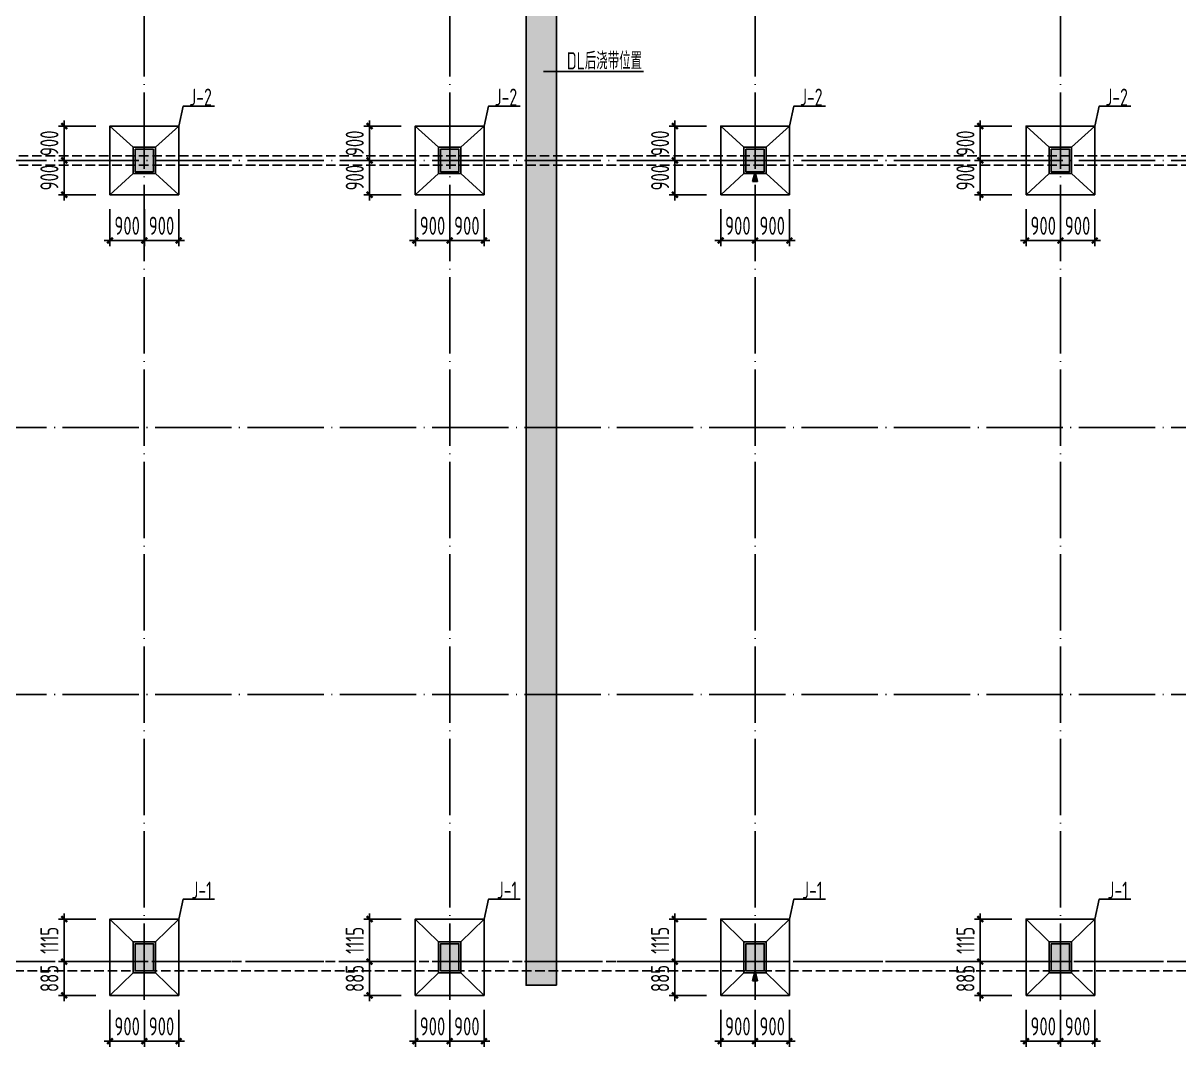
# Model space of a CAD drawing. Extents: x 492302 to 683319, y -252071 to 755100.
# Drawn here: x 545393 to 575673, y 595862 to 622697 of the extents above; entities that cross this region are included whole.
import ezdxf
from ezdxf.enums import TextEntityAlignment as Align

# ---------------------------------------------------------------- set-up
doc = ezdxf.new("R2010")
doc.units = 0
doc.header["$LTSCALE"] = 1000
doc.header["$MEASUREMENT"] = 0
for name, pattern in [('94', [0]), ('DASH', [0.35, 0.25, -0.1]), ('DOTE', [2.42, 2, -0.2, 0.02, -0.2])]:
    doc.linetypes.add(name, pattern=pattern)
doc.layers.get('Defpoints').update_dxf_attribs({"color": 250})
for name, color, linetype in [('1', 7, 'Continuous'), ('3', 3, 'Continuous'), ('3T_WOOD', 21, 'Continuous'), ('COLU', 253, 'Continuous'), ('COLU_DIM', 3, 'Continuous'), ('COLU_HATCH', 251, 'Continuous'), ('dim', 7, 'Continuous'), ('DOTE', 14, 'DOTE'), ('LATRINE', 6, 'Continuous'), ('PUB_TITLE', 171, 'Continuous'), ('S_SURFACE', 6, 'Continuous'), ('搅拌桩', 136, 'Continuous')]:
    doc.layers.add(name, color=color, linetype=linetype)
doc.styles.add('TSSD_Dimension', font='Tssdeng.shx', dxfattribs={"width": 0.7, "bigfont": 'hztxt.shx'})
doc.styles.add('TSSD_REIN', font='tssdeng.shx', dxfattribs={"width": 0.7, "bigfont": 'tssdchn.shx'})
doc.dimstyles.new('TSSD_150_150', dxfattribs={"dimtxt": 475, "dimasz": 150, "dimexe": 150, "dimexo": 375, "dimgap": 150, "dimtad": 1, "dimdec": 0, "dimzin": 0, "dimdsep": 46, "dimtxsty": 'TSSD_Dimension', "dimblk": 'ARCHTICK', "dimcen": 0, "dimdle": 150, "dimclrt": 7, "dimadec": 0, "dimazin": 0, "dimtfac": 1, "dimtdec": 0, "dimtix": 1, "dimtmove": 2, "dimatfit": 3, "dimfxl": 0, "dimtolj": 1, "dimtzin": 0, "dimarcsym": 0})

# ---------------------------------------------------------------- blocks, each defined once
blk = doc.blocks.new('_ArchTick')
at = {"color": 0, "linetype": 'ByBlock', "const_width": 0.4}
blk.add_lwpolyline([(-0.5, -0.5), (0.5, 0.5)], dxfattribs=at)
blk = doc.blocks.new('*D693')
at = {"layer": 'COLU_DIM', "color": 0, "lineweight": -2}
for p, q in [((548569, 596837), (548569, 595862)), ((549469, 596837), (549469, 595862)), ((548569, 596012), (548419, 596012)), ((549469, 596012), (548569, 596012)), ((549469, 596012), (549619, 596012))]:
    blk.add_line(p, q, dxfattribs=at)
at = {"layer": 'Defpoints', "color": 0}
for p in [(548569, 597212), (549469, 597212), (548569, 596012)]:
    blk.add_point(p, dxfattribs=at)
at = {"layer": 'COLU_DIM', "color": 0, "lineweight": -2, "xscale": 150, "yscale": 150, "zscale": 150}
blk.add_blockref('_ArchTick', (548569, 596012), dxfattribs=at)
at = {"layer": 'COLU_DIM', "color": 0, "lineweight": -2, "xscale": 150, "yscale": 150, "zscale": 150, "rotation": 180}
blk.add_blockref('_ArchTick', (549469, 596012), dxfattribs=at)
at = {"layer": 'COLU_DIM', "color": 7, "insert": (549019, 596400), "char_height": 475, "attachment_point": 5, "style": 'TSSD_Dimension'}
blk.add_mtext('\\A1;900', dxfattribs=at)
blk = doc.blocks.new('*D694')
at = {"layer": 'COLU_DIM', "color": 0, "lineweight": -2}
for p, q in [((547669, 596837), (547669, 595862)), ((548569, 596837), (548569, 595862)), ((547669, 596012), (547519, 596012)), ((548569, 596012), (547669, 596012)), ((548569, 596012), (548719, 596012))]:
    blk.add_line(p, q, dxfattribs=at)
at = {"layer": 'Defpoints', "color": 0}
for p in [(547669, 597212), (548569, 597212), (547669, 596012)]:
    blk.add_point(p, dxfattribs=at)
at = {"layer": 'COLU_DIM', "color": 0, "lineweight": -2, "xscale": 150, "yscale": 150, "zscale": 150}
blk.add_blockref('_ArchTick', (547669, 596012), dxfattribs=at)
at = {"layer": 'COLU_DIM', "color": 0, "lineweight": -2, "xscale": 150, "yscale": 150, "zscale": 150, "rotation": 180}
blk.add_blockref('_ArchTick', (548569, 596012), dxfattribs=at)
at = {"layer": 'COLU_DIM', "color": 7, "insert": (548119, 596400), "char_height": 475, "attachment_point": 5, "style": 'TSSD_Dimension'}
blk.add_mtext('\\A1;900', dxfattribs=at)
blk = doc.blocks.new('*D695')
at = {"layer": 'COLU_DIM', "color": 0, "lineweight": -2}
for p, q in [((547294, 598097), (546319, 598097)), ((546469, 598097), (546469, 598247)), ((546469, 597212), (546469, 598097)), ((547294, 597212), (546319, 597212)), ((546469, 597212), (546469, 597062))]:
    blk.add_line(p, q, dxfattribs=at)
at = {"layer": 'Defpoints', "color": 0}
for p in [(546469, 598097), (547669, 598097), (547669, 597212)]:
    blk.add_point(p, dxfattribs=at)
at = {"layer": 'COLU_DIM', "color": 0, "lineweight": -2, "xscale": 150, "yscale": 150, "zscale": 150}
for p, rotation in [((546469, 598097), 270), ((546469, 597212), 90)]:
    blk.add_blockref('_ArchTick', p, dxfattribs=dict(at, rotation=rotation))
at = {"layer": 'COLU_DIM', "color": 7, "insert": (546081, 597655), "char_height": 475, "attachment_point": 5, "rotation": 90, "style": 'TSSD_Dimension'}
blk.add_mtext('\\A1;885', dxfattribs=at)
blk = doc.blocks.new('*D696')
at = {"layer": 'COLU_DIM', "color": 0, "lineweight": -2}
for p, q in [((546469, 599212), (546469, 599362)), ((547294, 599212), (546319, 599212)), ((546469, 598097), (546469, 599212)), ((547294, 598097), (546319, 598097)), ((546469, 598097), (546469, 597947))]:
    blk.add_line(p, q, dxfattribs=at)
at = {"layer": 'Defpoints', "color": 0}
for p in [(546469, 599212), (547669, 599212), (547669, 598097)]:
    blk.add_point(p, dxfattribs=at)
at = {"layer": 'COLU_DIM', "color": 0, "lineweight": -2, "xscale": 150, "yscale": 150, "zscale": 150}
for p, rotation in [((546469, 599212), 270), ((546469, 598097), 90)]:
    blk.add_blockref('_ArchTick', p, dxfattribs=dict(at, rotation=rotation))
at = {"layer": 'COLU_DIM', "color": 7, "insert": (546081, 598655), "char_height": 475, "attachment_point": 5, "rotation": 90, "style": 'TSSD_Dimension'}
blk.add_mtext('\\A1;1115', dxfattribs=at)
blk = doc.blocks.new('*D701')
at = {"layer": 'COLU_DIM', "color": 0, "lineweight": -2}
for p, q in [((556569, 596837), (556569, 595862)), ((557469, 596837), (557469, 595862)), ((556569, 596012), (556419, 596012)), ((557469, 596012), (556569, 596012)), ((557469, 596012), (557619, 596012))]:
    blk.add_line(p, q, dxfattribs=at)
at = {"layer": 'Defpoints', "color": 0}
for p in [(556569, 597212), (557469, 597212), (556569, 596012)]:
    blk.add_point(p, dxfattribs=at)
at = {"layer": 'COLU_DIM', "color": 0, "lineweight": -2, "xscale": 150, "yscale": 150, "zscale": 150}
blk.add_blockref('_ArchTick', (556569, 596012), dxfattribs=at)
at = {"layer": 'COLU_DIM', "color": 0, "lineweight": -2, "xscale": 150, "yscale": 150, "zscale": 150, "rotation": 180}
blk.add_blockref('_ArchTick', (557469, 596012), dxfattribs=at)
at = {"layer": 'COLU_DIM', "color": 7, "insert": (557019, 596400), "char_height": 475, "attachment_point": 5, "style": 'TSSD_Dimension'}
blk.add_mtext('\\A1;900', dxfattribs=at)
blk = doc.blocks.new('*D702')
at = {"layer": 'COLU_DIM', "color": 0, "lineweight": -2}
for p, q in [((555669, 596837), (555669, 595862)), ((556569, 596837), (556569, 595862)), ((555669, 596012), (555519, 596012)), ((556569, 596012), (555669, 596012)), ((556569, 596012), (556719, 596012))]:
    blk.add_line(p, q, dxfattribs=at)
at = {"layer": 'Defpoints', "color": 0}
for p in [(555669, 597212), (556569, 597212), (555669, 596012)]:
    blk.add_point(p, dxfattribs=at)
at = {"layer": 'COLU_DIM', "color": 0, "lineweight": -2, "xscale": 150, "yscale": 150, "zscale": 150}
blk.add_blockref('_ArchTick', (555669, 596012), dxfattribs=at)
at = {"layer": 'COLU_DIM', "color": 0, "lineweight": -2, "xscale": 150, "yscale": 150, "zscale": 150, "rotation": 180}
blk.add_blockref('_ArchTick', (556569, 596012), dxfattribs=at)
at = {"layer": 'COLU_DIM', "color": 7, "insert": (556119, 596400), "char_height": 475, "attachment_point": 5, "style": 'TSSD_Dimension'}
blk.add_mtext('\\A1;900', dxfattribs=at)
blk = doc.blocks.new('*D703')
at = {"layer": 'COLU_DIM', "color": 0, "lineweight": -2}
for p, q in [((555294, 598097), (554319, 598097)), ((554469, 598097), (554469, 598247)), ((554469, 597212), (554469, 598097)), ((555294, 597212), (554319, 597212)), ((554469, 597212), (554469, 597062))]:
    blk.add_line(p, q, dxfattribs=at)
at = {"layer": 'Defpoints', "color": 0}
for p in [(554469, 598097), (555669, 598097), (555669, 597212)]:
    blk.add_point(p, dxfattribs=at)
at = {"layer": 'COLU_DIM', "color": 0, "lineweight": -2, "xscale": 150, "yscale": 150, "zscale": 150}
for p, rotation in [((554469, 598097), 270), ((554469, 597212), 90)]:
    blk.add_blockref('_ArchTick', p, dxfattribs=dict(at, rotation=rotation))
at = {"layer": 'COLU_DIM', "color": 7, "insert": (554081, 597655), "char_height": 475, "attachment_point": 5, "rotation": 90, "style": 'TSSD_Dimension'}
blk.add_mtext('\\A1;885', dxfattribs=at)
blk = doc.blocks.new('*D704')
at = {"layer": 'COLU_DIM', "color": 0, "lineweight": -2}
for p, q in [((554469, 599212), (554469, 599362)), ((555294, 599212), (554319, 599212)), ((554469, 598097), (554469, 599212)), ((555294, 598097), (554319, 598097)), ((554469, 598097), (554469, 597947))]:
    blk.add_line(p, q, dxfattribs=at)
at = {"layer": 'Defpoints', "color": 0}
for p in [(554469, 599212), (555669, 599212), (555669, 598097)]:
    blk.add_point(p, dxfattribs=at)
at = {"layer": 'COLU_DIM', "color": 0, "lineweight": -2, "xscale": 150, "yscale": 150, "zscale": 150}
for p, rotation in [((554469, 599212), 270), ((554469, 598097), 90)]:
    blk.add_blockref('_ArchTick', p, dxfattribs=dict(at, rotation=rotation))
at = {"layer": 'COLU_DIM', "color": 7, "insert": (554081, 598655), "char_height": 475, "attachment_point": 5, "rotation": 90, "style": 'TSSD_Dimension'}
blk.add_mtext('\\A1;1115', dxfattribs=at)
blk = doc.blocks.new('*D671')
at = {"layer": 'COLU_DIM', "color": 0, "lineweight": -2}
for p, q in [((564569, 596837), (564569, 595862)), ((565469, 596837), (565469, 595862)), ((564569, 596012), (564419, 596012)), ((565469, 596012), (564569, 596012)), ((565469, 596012), (565619, 596012))]:
    blk.add_line(p, q, dxfattribs=at)
at = {"layer": 'Defpoints', "color": 0}
for p in [(564569, 597212), (565469, 597212), (564569, 596012)]:
    blk.add_point(p, dxfattribs=at)
at = {"layer": 'COLU_DIM', "color": 0, "lineweight": -2, "xscale": 150, "yscale": 150, "zscale": 150}
blk.add_blockref('_ArchTick', (564569, 596012), dxfattribs=at)
at = {"layer": 'COLU_DIM', "color": 0, "lineweight": -2, "xscale": 150, "yscale": 150, "zscale": 150, "rotation": 180}
blk.add_blockref('_ArchTick', (565469, 596012), dxfattribs=at)
at = {"layer": 'COLU_DIM', "color": 7, "insert": (565019, 596400), "char_height": 475, "attachment_point": 5, "style": 'TSSD_Dimension'}
blk.add_mtext('\\A1;900', dxfattribs=at)
blk = doc.blocks.new('*D672')
at = {"layer": 'COLU_DIM', "color": 0, "lineweight": -2}
for p, q in [((563669, 596837), (563669, 595862)), ((564569, 596837), (564569, 595862)), ((563669, 596012), (563519, 596012)), ((564569, 596012), (563669, 596012)), ((564569, 596012), (564719, 596012))]:
    blk.add_line(p, q, dxfattribs=at)
at = {"layer": 'Defpoints', "color": 0}
for p in [(563669, 597212), (564569, 597212), (563669, 596012)]:
    blk.add_point(p, dxfattribs=at)
at = {"layer": 'COLU_DIM', "color": 0, "lineweight": -2, "xscale": 150, "yscale": 150, "zscale": 150}
blk.add_blockref('_ArchTick', (563669, 596012), dxfattribs=at)
at = {"layer": 'COLU_DIM', "color": 0, "lineweight": -2, "xscale": 150, "yscale": 150, "zscale": 150, "rotation": 180}
blk.add_blockref('_ArchTick', (564569, 596012), dxfattribs=at)
at = {"layer": 'COLU_DIM', "color": 7, "insert": (564119, 596400), "char_height": 475, "attachment_point": 5, "style": 'TSSD_Dimension'}
blk.add_mtext('\\A1;900', dxfattribs=at)
blk = doc.blocks.new('*D673')
at = {"layer": 'COLU_DIM', "color": 0, "lineweight": -2}
for p, q in [((563294, 598097), (562319, 598097)), ((562469, 598097), (562469, 598247)), ((562469, 597212), (562469, 598097)), ((563294, 597212), (562319, 597212)), ((562469, 597212), (562469, 597062))]:
    blk.add_line(p, q, dxfattribs=at)
at = {"layer": 'Defpoints', "color": 0}
for p in [(562469, 598097), (563669, 598097), (563669, 597212)]:
    blk.add_point(p, dxfattribs=at)
at = {"layer": 'COLU_DIM', "color": 0, "lineweight": -2, "xscale": 150, "yscale": 150, "zscale": 150}
for p, rotation in [((562469, 598097), 270), ((562469, 597212), 90)]:
    blk.add_blockref('_ArchTick', p, dxfattribs=dict(at, rotation=rotation))
at = {"layer": 'COLU_DIM', "color": 7, "insert": (562081, 597655), "char_height": 475, "attachment_point": 5, "rotation": 90, "style": 'TSSD_Dimension'}
blk.add_mtext('\\A1;885', dxfattribs=at)
blk = doc.blocks.new('*D674')
at = {"layer": 'COLU_DIM', "color": 0, "lineweight": -2}
for p, q in [((562469, 599212), (562469, 599362)), ((563294, 599212), (562319, 599212)), ((562469, 598097), (562469, 599212)), ((563294, 598097), (562319, 598097)), ((562469, 598097), (562469, 597947))]:
    blk.add_line(p, q, dxfattribs=at)
at = {"layer": 'Defpoints', "color": 0}
for p in [(562469, 599212), (563669, 599212), (563669, 598097)]:
    blk.add_point(p, dxfattribs=at)
at = {"layer": 'COLU_DIM', "color": 0, "lineweight": -2, "xscale": 150, "yscale": 150, "zscale": 150}
for p, rotation in [((562469, 599212), 270), ((562469, 598097), 90)]:
    blk.add_blockref('_ArchTick', p, dxfattribs=dict(at, rotation=rotation))
at = {"layer": 'COLU_DIM', "color": 7, "insert": (562081, 598655), "char_height": 475, "attachment_point": 5, "rotation": 90, "style": 'TSSD_Dimension'}
blk.add_mtext('\\A1;1115', dxfattribs=at)
blk = doc.blocks.new('*D679')
at = {"layer": 'COLU_DIM', "color": 0, "lineweight": -2}
for p, q in [((572569, 596837), (572569, 595862)), ((573469, 596837), (573469, 595862)), ((572569, 596012), (572419, 596012)), ((573469, 596012), (572569, 596012)), ((573469, 596012), (573619, 596012))]:
    blk.add_line(p, q, dxfattribs=at)
at = {"layer": 'Defpoints', "color": 0}
for p in [(572569, 597212), (573469, 597212), (572569, 596012)]:
    blk.add_point(p, dxfattribs=at)
at = {"layer": 'COLU_DIM', "color": 0, "lineweight": -2, "xscale": 150, "yscale": 150, "zscale": 150}
blk.add_blockref('_ArchTick', (572569, 596012), dxfattribs=at)
at = {"layer": 'COLU_DIM', "color": 0, "lineweight": -2, "xscale": 150, "yscale": 150, "zscale": 150, "rotation": 180}
blk.add_blockref('_ArchTick', (573469, 596012), dxfattribs=at)
at = {"layer": 'COLU_DIM', "color": 7, "insert": (573019, 596400), "char_height": 475, "attachment_point": 5, "style": 'TSSD_Dimension'}
blk.add_mtext('\\A1;900', dxfattribs=at)
blk = doc.blocks.new('*D680')
at = {"layer": 'COLU_DIM', "color": 0, "lineweight": -2}
for p, q in [((571669, 596837), (571669, 595862)), ((572569, 596837), (572569, 595862)), ((571669, 596012), (571519, 596012)), ((572569, 596012), (571669, 596012)), ((572569, 596012), (572719, 596012))]:
    blk.add_line(p, q, dxfattribs=at)
at = {"layer": 'Defpoints', "color": 0}
for p in [(571669, 597212), (572569, 597212), (571669, 596012)]:
    blk.add_point(p, dxfattribs=at)
at = {"layer": 'COLU_DIM', "color": 0, "lineweight": -2, "xscale": 150, "yscale": 150, "zscale": 150}
blk.add_blockref('_ArchTick', (571669, 596012), dxfattribs=at)
at = {"layer": 'COLU_DIM', "color": 0, "lineweight": -2, "xscale": 150, "yscale": 150, "zscale": 150, "rotation": 180}
blk.add_blockref('_ArchTick', (572569, 596012), dxfattribs=at)
at = {"layer": 'COLU_DIM', "color": 7, "insert": (572119, 596400), "char_height": 475, "attachment_point": 5, "style": 'TSSD_Dimension'}
blk.add_mtext('\\A1;900', dxfattribs=at)
blk = doc.blocks.new('*D681')
at = {"layer": 'COLU_DIM', "color": 0, "lineweight": -2}
for p, q in [((571294, 598097), (570319, 598097)), ((570469, 598097), (570469, 598247)), ((570469, 597212), (570469, 598097)), ((571294, 597212), (570319, 597212)), ((570469, 597212), (570469, 597062))]:
    blk.add_line(p, q, dxfattribs=at)
at = {"layer": 'Defpoints', "color": 0}
for p in [(570469, 598097), (571669, 598097), (571669, 597212)]:
    blk.add_point(p, dxfattribs=at)
at = {"layer": 'COLU_DIM', "color": 0, "lineweight": -2, "xscale": 150, "yscale": 150, "zscale": 150}
for p, rotation in [((570469, 598097), 270), ((570469, 597212), 90)]:
    blk.add_blockref('_ArchTick', p, dxfattribs=dict(at, rotation=rotation))
at = {"layer": 'COLU_DIM', "color": 7, "insert": (570081, 597655), "char_height": 475, "attachment_point": 5, "rotation": 90, "style": 'TSSD_Dimension'}
blk.add_mtext('\\A1;885', dxfattribs=at)
blk = doc.blocks.new('*D682')
at = {"layer": 'COLU_DIM', "color": 0, "lineweight": -2}
for p, q in [((570469, 599212), (570469, 599362)), ((571294, 599212), (570319, 599212)), ((570469, 598097), (570469, 599212)), ((571294, 598097), (570319, 598097)), ((570469, 598097), (570469, 597947))]:
    blk.add_line(p, q, dxfattribs=at)
at = {"layer": 'Defpoints', "color": 0}
for p in [(570469, 599212), (571669, 599212), (571669, 598097)]:
    blk.add_point(p, dxfattribs=at)
at = {"layer": 'COLU_DIM', "color": 0, "lineweight": -2, "xscale": 150, "yscale": 150, "zscale": 150}
for p, rotation in [((570469, 599212), 270), ((570469, 598097), 90)]:
    blk.add_blockref('_ArchTick', p, dxfattribs=dict(at, rotation=rotation))
at = {"layer": 'COLU_DIM', "color": 7, "insert": (570081, 598655), "char_height": 475, "attachment_point": 5, "rotation": 90, "style": 'TSSD_Dimension'}
blk.add_mtext('\\A1;1115', dxfattribs=at)
blk = doc.blocks.new('*D733')
at = {"layer": 'COLU_DIM', "color": 0, "lineweight": -2}
for p, q in [((548569, 617822), (548569, 616847)), ((549469, 617822), (549469, 616847)), ((548569, 616997), (548419, 616997)), ((549469, 616997), (548569, 616997)), ((549469, 616997), (549619, 616997))]:
    blk.add_line(p, q, dxfattribs=at)
at = {"layer": 'Defpoints', "color": 0}
for p in [(548569, 618197), (549469, 618197), (548569, 616997)]:
    blk.add_point(p, dxfattribs=at)
at = {"layer": 'COLU_DIM', "color": 0, "lineweight": -2, "xscale": 150, "yscale": 150, "zscale": 150}
blk.add_blockref('_ArchTick', (548569, 616997), dxfattribs=at)
at = {"layer": 'COLU_DIM', "color": 0, "lineweight": -2, "xscale": 150, "yscale": 150, "zscale": 150, "rotation": 180}
blk.add_blockref('_ArchTick', (549469, 616997), dxfattribs=at)
at = {"layer": 'COLU_DIM', "color": 7, "insert": (549019, 617385), "char_height": 475, "attachment_point": 5, "style": 'TSSD_Dimension'}
blk.add_mtext('\\A1;900', dxfattribs=at)
blk = doc.blocks.new('*D734')
at = {"layer": 'COLU_DIM', "color": 0, "lineweight": -2}
for p, q in [((547669, 617822), (547669, 616847)), ((548569, 617822), (548569, 616847)), ((547669, 616997), (547519, 616997)), ((548569, 616997), (547669, 616997)), ((548569, 616997), (548719, 616997))]:
    blk.add_line(p, q, dxfattribs=at)
at = {"layer": 'Defpoints', "color": 0}
for p in [(547669, 618197), (548569, 618197), (547669, 616997)]:
    blk.add_point(p, dxfattribs=at)
at = {"layer": 'COLU_DIM', "color": 0, "lineweight": -2, "xscale": 150, "yscale": 150, "zscale": 150}
blk.add_blockref('_ArchTick', (547669, 616997), dxfattribs=at)
at = {"layer": 'COLU_DIM', "color": 0, "lineweight": -2, "xscale": 150, "yscale": 150, "zscale": 150, "rotation": 180}
blk.add_blockref('_ArchTick', (548569, 616997), dxfattribs=at)
at = {"layer": 'COLU_DIM', "color": 7, "insert": (548119, 617385), "char_height": 475, "attachment_point": 5, "style": 'TSSD_Dimension'}
blk.add_mtext('\\A1;900', dxfattribs=at)
blk = doc.blocks.new('*D735')
at = {"layer": 'COLU_DIM', "color": 0, "lineweight": -2}
for p, q in [((546469, 619097), (546469, 619247)), ((547294, 619097), (546319, 619097)), ((546469, 618197), (546469, 619097)), ((547294, 618197), (546319, 618197)), ((546469, 618197), (546469, 618047))]:
    blk.add_line(p, q, dxfattribs=at)
at = {"layer": 'Defpoints', "color": 0}
for p in [(546469, 619097), (547669, 619097), (547669, 618197)]:
    blk.add_point(p, dxfattribs=at)
at = {"layer": 'COLU_DIM', "color": 0, "lineweight": -2, "xscale": 150, "yscale": 150, "zscale": 150}
for p, rotation in [((546469, 619097), 270), ((546469, 618197), 90)]:
    blk.add_blockref('_ArchTick', p, dxfattribs=dict(at, rotation=rotation))
at = {"layer": 'COLU_DIM', "color": 7, "insert": (546081, 618647), "char_height": 475, "attachment_point": 5, "rotation": 90, "style": 'TSSD_Dimension'}
blk.add_mtext('\\A1;900', dxfattribs=at)
blk = doc.blocks.new('*D736')
at = {"layer": 'COLU_DIM', "color": 0, "lineweight": -2}
for p, q in [((546469, 619997), (546469, 620147)), ((547294, 619997), (546319, 619997)), ((546469, 619097), (546469, 619997)), ((547294, 619097), (546319, 619097)), ((546469, 619097), (546469, 618947))]:
    blk.add_line(p, q, dxfattribs=at)
at = {"layer": 'Defpoints', "color": 0}
for p in [(546469, 619997), (547669, 619997), (547669, 619097)]:
    blk.add_point(p, dxfattribs=at)
at = {"layer": 'COLU_DIM', "color": 0, "lineweight": -2, "xscale": 150, "yscale": 150, "zscale": 150}
for p, rotation in [((546469, 619997), 270), ((546469, 619097), 90)]:
    blk.add_blockref('_ArchTick', p, dxfattribs=dict(at, rotation=rotation))
at = {"layer": 'COLU_DIM', "color": 7, "insert": (546081, 619547), "char_height": 475, "attachment_point": 5, "rotation": 90, "style": 'TSSD_Dimension'}
blk.add_mtext('\\A1;900', dxfattribs=at)
blk = doc.blocks.new('*D737')
at = {"layer": 'COLU_DIM', "color": 0, "lineweight": -2}
for p, q in [((556569, 617822), (556569, 616847)), ((557469, 617822), (557469, 616847)), ((556569, 616997), (556419, 616997)), ((557469, 616997), (556569, 616997)), ((557469, 616997), (557619, 616997))]:
    blk.add_line(p, q, dxfattribs=at)
at = {"layer": 'Defpoints', "color": 0}
for p in [(556569, 618197), (557469, 618197), (556569, 616997)]:
    blk.add_point(p, dxfattribs=at)
at = {"layer": 'COLU_DIM', "color": 0, "lineweight": -2, "xscale": 150, "yscale": 150, "zscale": 150}
blk.add_blockref('_ArchTick', (556569, 616997), dxfattribs=at)
at = {"layer": 'COLU_DIM', "color": 0, "lineweight": -2, "xscale": 150, "yscale": 150, "zscale": 150, "rotation": 180}
blk.add_blockref('_ArchTick', (557469, 616997), dxfattribs=at)
at = {"layer": 'COLU_DIM', "color": 7, "insert": (557019, 617385), "char_height": 475, "attachment_point": 5, "style": 'TSSD_Dimension'}
blk.add_mtext('\\A1;900', dxfattribs=at)
blk = doc.blocks.new('*D738')
at = {"layer": 'COLU_DIM', "color": 0, "lineweight": -2}
for p, q in [((555669, 617822), (555669, 616847)), ((556569, 617822), (556569, 616847)), ((555669, 616997), (555519, 616997)), ((556569, 616997), (555669, 616997)), ((556569, 616997), (556719, 616997))]:
    blk.add_line(p, q, dxfattribs=at)
at = {"layer": 'Defpoints', "color": 0}
for p in [(555669, 618197), (556569, 618197), (555669, 616997)]:
    blk.add_point(p, dxfattribs=at)
at = {"layer": 'COLU_DIM', "color": 0, "lineweight": -2, "xscale": 150, "yscale": 150, "zscale": 150}
blk.add_blockref('_ArchTick', (555669, 616997), dxfattribs=at)
at = {"layer": 'COLU_DIM', "color": 0, "lineweight": -2, "xscale": 150, "yscale": 150, "zscale": 150, "rotation": 180}
blk.add_blockref('_ArchTick', (556569, 616997), dxfattribs=at)
at = {"layer": 'COLU_DIM', "color": 7, "insert": (556119, 617385), "char_height": 475, "attachment_point": 5, "style": 'TSSD_Dimension'}
blk.add_mtext('\\A1;900', dxfattribs=at)
blk = doc.blocks.new('*D739')
at = {"layer": 'COLU_DIM', "color": 0, "lineweight": -2}
for p, q in [((554469, 619097), (554469, 619247)), ((555294, 619097), (554319, 619097)), ((554469, 618197), (554469, 619097)), ((555294, 618197), (554319, 618197)), ((554469, 618197), (554469, 618047))]:
    blk.add_line(p, q, dxfattribs=at)
at = {"layer": 'Defpoints', "color": 0}
for p in [(554469, 619097), (555669, 619097), (555669, 618197)]:
    blk.add_point(p, dxfattribs=at)
at = {"layer": 'COLU_DIM', "color": 0, "lineweight": -2, "xscale": 150, "yscale": 150, "zscale": 150}
for p, rotation in [((554469, 619097), 270), ((554469, 618197), 90)]:
    blk.add_blockref('_ArchTick', p, dxfattribs=dict(at, rotation=rotation))
at = {"layer": 'COLU_DIM', "color": 7, "insert": (554081, 618647), "char_height": 475, "attachment_point": 5, "rotation": 90, "style": 'TSSD_Dimension'}
blk.add_mtext('\\A1;900', dxfattribs=at)
blk = doc.blocks.new('*D740')
at = {"layer": 'COLU_DIM', "color": 0, "lineweight": -2}
for p, q in [((554469, 619997), (554469, 620147)), ((555294, 619997), (554319, 619997)), ((554469, 619097), (554469, 619997)), ((555294, 619097), (554319, 619097)), ((554469, 619097), (554469, 618947))]:
    blk.add_line(p, q, dxfattribs=at)
at = {"layer": 'Defpoints', "color": 0}
for p in [(554469, 619997), (555669, 619997), (555669, 619097)]:
    blk.add_point(p, dxfattribs=at)
at = {"layer": 'COLU_DIM', "color": 0, "lineweight": -2, "xscale": 150, "yscale": 150, "zscale": 150}
for p, rotation in [((554469, 619997), 270), ((554469, 619097), 90)]:
    blk.add_blockref('_ArchTick', p, dxfattribs=dict(at, rotation=rotation))
at = {"layer": 'COLU_DIM', "color": 7, "insert": (554081, 619547), "char_height": 475, "attachment_point": 5, "rotation": 90, "style": 'TSSD_Dimension'}
blk.add_mtext('\\A1;900', dxfattribs=at)
blk = doc.blocks.new('*D741')
at = {"layer": 'COLU_DIM', "color": 0, "lineweight": -2}
for p, q in [((564569, 617822), (564569, 616847)), ((565469, 617822), (565469, 616847)), ((564569, 616997), (564419, 616997)), ((565469, 616997), (564569, 616997)), ((565469, 616997), (565619, 616997))]:
    blk.add_line(p, q, dxfattribs=at)
at = {"layer": 'Defpoints', "color": 0}
for p in [(564569, 618197), (565469, 618197), (564569, 616997)]:
    blk.add_point(p, dxfattribs=at)
at = {"layer": 'COLU_DIM', "color": 0, "lineweight": -2, "xscale": 150, "yscale": 150, "zscale": 150}
blk.add_blockref('_ArchTick', (564569, 616997), dxfattribs=at)
at = {"layer": 'COLU_DIM', "color": 0, "lineweight": -2, "xscale": 150, "yscale": 150, "zscale": 150, "rotation": 180}
blk.add_blockref('_ArchTick', (565469, 616997), dxfattribs=at)
at = {"layer": 'COLU_DIM', "color": 7, "insert": (565019, 617385), "char_height": 475, "attachment_point": 5, "style": 'TSSD_Dimension'}
blk.add_mtext('\\A1;900', dxfattribs=at)
blk = doc.blocks.new('*D742')
at = {"layer": 'COLU_DIM', "color": 0, "lineweight": -2}
for p, q in [((563669, 617822), (563669, 616847)), ((564569, 617822), (564569, 616847)), ((563669, 616997), (563519, 616997)), ((564569, 616997), (563669, 616997)), ((564569, 616997), (564719, 616997))]:
    blk.add_line(p, q, dxfattribs=at)
at = {"layer": 'Defpoints', "color": 0}
for p in [(563669, 618197), (564569, 618197), (563669, 616997)]:
    blk.add_point(p, dxfattribs=at)
at = {"layer": 'COLU_DIM', "color": 0, "lineweight": -2, "xscale": 150, "yscale": 150, "zscale": 150}
blk.add_blockref('_ArchTick', (563669, 616997), dxfattribs=at)
at = {"layer": 'COLU_DIM', "color": 0, "lineweight": -2, "xscale": 150, "yscale": 150, "zscale": 150, "rotation": 180}
blk.add_blockref('_ArchTick', (564569, 616997), dxfattribs=at)
at = {"layer": 'COLU_DIM', "color": 7, "insert": (564119, 617385), "char_height": 475, "attachment_point": 5, "style": 'TSSD_Dimension'}
blk.add_mtext('\\A1;900', dxfattribs=at)
blk = doc.blocks.new('*D743')
at = {"layer": 'COLU_DIM', "color": 0, "lineweight": -2}
for p, q in [((562469, 619097), (562469, 619247)), ((563294, 619097), (562319, 619097)), ((562469, 618197), (562469, 619097)), ((563294, 618197), (562319, 618197)), ((562469, 618197), (562469, 618047))]:
    blk.add_line(p, q, dxfattribs=at)
at = {"layer": 'Defpoints', "color": 0}
for p in [(562469, 619097), (563669, 619097), (563669, 618197)]:
    blk.add_point(p, dxfattribs=at)
at = {"layer": 'COLU_DIM', "color": 0, "lineweight": -2, "xscale": 150, "yscale": 150, "zscale": 150}
for p, rotation in [((562469, 619097), 270), ((562469, 618197), 90)]:
    blk.add_blockref('_ArchTick', p, dxfattribs=dict(at, rotation=rotation))
at = {"layer": 'COLU_DIM', "color": 7, "insert": (562081, 618647), "char_height": 475, "attachment_point": 5, "rotation": 90, "style": 'TSSD_Dimension'}
blk.add_mtext('\\A1;900', dxfattribs=at)
blk = doc.blocks.new('*D744')
at = {"layer": 'COLU_DIM', "color": 0, "lineweight": -2}
for p, q in [((562469, 619997), (562469, 620147)), ((563294, 619997), (562319, 619997)), ((562469, 619097), (562469, 619997)), ((563294, 619097), (562319, 619097)), ((562469, 619097), (562469, 618947))]:
    blk.add_line(p, q, dxfattribs=at)
at = {"layer": 'Defpoints', "color": 0}
for p in [(562469, 619997), (563669, 619997), (563669, 619097)]:
    blk.add_point(p, dxfattribs=at)
at = {"layer": 'COLU_DIM', "color": 0, "lineweight": -2, "xscale": 150, "yscale": 150, "zscale": 150}
for p, rotation in [((562469, 619997), 270), ((562469, 619097), 90)]:
    blk.add_blockref('_ArchTick', p, dxfattribs=dict(at, rotation=rotation))
at = {"layer": 'COLU_DIM', "color": 7, "insert": (562081, 619547), "char_height": 475, "attachment_point": 5, "rotation": 90, "style": 'TSSD_Dimension'}
blk.add_mtext('\\A1;900', dxfattribs=at)
blk = doc.blocks.new('*D745')
at = {"layer": 'COLU_DIM', "color": 0, "lineweight": -2}
for p, q in [((572569, 617822), (572569, 616847)), ((573469, 617822), (573469, 616847)), ((572569, 616997), (572419, 616997)), ((573469, 616997), (572569, 616997)), ((573469, 616997), (573619, 616997))]:
    blk.add_line(p, q, dxfattribs=at)
at = {"layer": 'Defpoints', "color": 0}
for p in [(572569, 618197), (573469, 618197), (572569, 616997)]:
    blk.add_point(p, dxfattribs=at)
at = {"layer": 'COLU_DIM', "color": 0, "lineweight": -2, "xscale": 150, "yscale": 150, "zscale": 150}
blk.add_blockref('_ArchTick', (572569, 616997), dxfattribs=at)
at = {"layer": 'COLU_DIM', "color": 0, "lineweight": -2, "xscale": 150, "yscale": 150, "zscale": 150, "rotation": 180}
blk.add_blockref('_ArchTick', (573469, 616997), dxfattribs=at)
at = {"layer": 'COLU_DIM', "color": 7, "insert": (573019, 617385), "char_height": 475, "attachment_point": 5, "style": 'TSSD_Dimension'}
blk.add_mtext('\\A1;900', dxfattribs=at)
blk = doc.blocks.new('*D746')
at = {"layer": 'COLU_DIM', "color": 0, "lineweight": -2}
for p, q in [((571669, 617822), (571669, 616847)), ((572569, 617822), (572569, 616847)), ((571669, 616997), (571519, 616997)), ((572569, 616997), (571669, 616997)), ((572569, 616997), (572719, 616997))]:
    blk.add_line(p, q, dxfattribs=at)
at = {"layer": 'Defpoints', "color": 0}
for p in [(571669, 618197), (572569, 618197), (571669, 616997)]:
    blk.add_point(p, dxfattribs=at)
at = {"layer": 'COLU_DIM', "color": 0, "lineweight": -2, "xscale": 150, "yscale": 150, "zscale": 150}
blk.add_blockref('_ArchTick', (571669, 616997), dxfattribs=at)
at = {"layer": 'COLU_DIM', "color": 0, "lineweight": -2, "xscale": 150, "yscale": 150, "zscale": 150, "rotation": 180}
blk.add_blockref('_ArchTick', (572569, 616997), dxfattribs=at)
at = {"layer": 'COLU_DIM', "color": 7, "insert": (572119, 617385), "char_height": 475, "attachment_point": 5, "style": 'TSSD_Dimension'}
blk.add_mtext('\\A1;900', dxfattribs=at)
blk = doc.blocks.new('*D747')
at = {"layer": 'COLU_DIM', "color": 0, "lineweight": -2}
for p, q in [((570469, 619097), (570469, 619247)), ((571294, 619097), (570319, 619097)), ((570469, 618197), (570469, 619097)), ((571294, 618197), (570319, 618197)), ((570469, 618197), (570469, 618047))]:
    blk.add_line(p, q, dxfattribs=at)
at = {"layer": 'Defpoints', "color": 0}
for p in [(570469, 619097), (571669, 619097), (571669, 618197)]:
    blk.add_point(p, dxfattribs=at)
at = {"layer": 'COLU_DIM', "color": 0, "lineweight": -2, "xscale": 150, "yscale": 150, "zscale": 150}
for p, rotation in [((570469, 619097), 270), ((570469, 618197), 90)]:
    blk.add_blockref('_ArchTick', p, dxfattribs=dict(at, rotation=rotation))
at = {"layer": 'COLU_DIM', "color": 7, "insert": (570081, 618647), "char_height": 475, "attachment_point": 5, "rotation": 90, "style": 'TSSD_Dimension'}
blk.add_mtext('\\A1;900', dxfattribs=at)
blk = doc.blocks.new('*D748')
at = {"layer": 'COLU_DIM', "color": 0, "lineweight": -2}
for p, q in [((570469, 619997), (570469, 620147)), ((571294, 619997), (570319, 619997)), ((570469, 619097), (570469, 619997)), ((571294, 619097), (570319, 619097)), ((570469, 619097), (570469, 618947))]:
    blk.add_line(p, q, dxfattribs=at)
at = {"layer": 'Defpoints', "color": 0}
for p in [(570469, 619997), (571669, 619997), (571669, 619097)]:
    blk.add_point(p, dxfattribs=at)
at = {"layer": 'COLU_DIM', "color": 0, "lineweight": -2, "xscale": 150, "yscale": 150, "zscale": 150}
for p, rotation in [((570469, 619997), 270), ((570469, 619097), 90)]:
    blk.add_blockref('_ArchTick', p, dxfattribs=dict(at, rotation=rotation))
at = {"layer": 'COLU_DIM', "color": 7, "insert": (570081, 619547), "char_height": 475, "attachment_point": 5, "rotation": 90, "style": 'TSSD_Dimension'}
blk.add_mtext('\\A1;900', dxfattribs=at)
blk = doc.blocks.new('A$C177878A3')
at = {"layer": '1', "linetype": '94'}
blk.add_hatch(color=6, dxfattribs=at).paths.add_polyline_path([(112, 433), (0, 0), (224, 0)])
at = {"layer": '1', "color": 6, "linetype": '94'}
for p, q in [((0, 0), (112, 433)), ((224, 0), (112, 433)), ((0, 0), (224, 0))]:
    blk.add_line(p, q, dxfattribs=at)
blk = doc.blocks.new('A$C32175502')
at = {"layer": '1', "linetype": '94'}
blk.add_blockref('A$C177878A3', (0, 0), dxfattribs=at)
blk = doc.blocks.new('A$C3C5B3CE3')
at = {"layer": '1', "linetype": '94', "rotation": 180}
blk.add_blockref('A$C32175502', (224, 433), dxfattribs=at)
blk = doc.blocks.new('A$C43EB326B')
at = {"layer": '搅拌桩'}
blk.add_blockref('A$C3C5B3CE3', (0, 0), dxfattribs=at)
blk = doc.blocks.new('A$C2BB7790D')
at = {"layer": 'dim'}
blk.add_blockref('A$C43EB326B', (0, 0), dxfattribs=at)

msp = doc.modelspace()

# ---------------------------------------------------------------- hatches: boundary and pattern name
at = {"layer": 'COLU_HATCH'}
for points in [[(548328.5, 618802.4), (548328.5, 619392.4), (548808.5, 619392.4), (548808.5, 618802.4)], [(556328.5, 618802.4), (556328.5, 619392.4), (556808.5, 619392.4), (556808.5, 618802.4)], [(564328.5, 618802.4), (564328.5, 619392.4), (564808.5, 619392.4), (564808.5, 618802.4)], [(572328.5, 618802.4), (572328.5, 619392.4), (572808.5, 619392.4), (572808.5, 618802.4)], [(548328.5, 597857.4), (548328.5, 598567.4), (548808.5, 598567.4), (548808.5, 597857.4)], [(556328.5, 597857.4), (556328.5, 598567.4), (556808.5, 598567.4), (556808.5, 597857.4)], [(564328.5, 597857.4), (564328.5, 598567.4), (564808.5, 598567.4), (564808.5, 597857.4)], [(572328.5, 597857.4), (572328.5, 598567.4), (572808.5, 598567.4), (572808.5, 597857.4)]]:
    msp.add_hatch(color=256, dxfattribs=at).paths.add_polyline_path(points)
at = {"layer": 'PUB_TITLE'}
h = msp.add_hatch(dxfattribs=at)
h.set_pattern_fill('混凝土', color=256, scale=150, style=0)
h.set_pattern_definition([(50, (-1599072.3, 367887.8), (1075.89027, -94.1282), [112.5, -1237.5]), (355, (-1599072.3, 367887.8), (-208.127, 1128.2882), [90, -990]), (100.4514, (-1598982.6, 367880), (867.76407, 1034.1593), [95.6103, -1051.71317]), (46.1842, (-1599072.3, 368187.8), (1600.8616, -248.2785), [168.75, -1856.25]), (96.6356, (-1598938.9, 368167.1), (1401.9941, 1461.1768), [143.4154, -1577.5695]), (351.1842, (-1599072.3, 368187.8), (1401.9929, 1461.1779), [135, -1485]), (21, (-1598922.3, 368112.8), (895.36058, -603.92834), [112.5, -1237.5]), (326, (-1598922.3, 368112.8), (364.973, 1087.72507), [90, -990]), (71.4514, (-1598847.7, 368062.5), (1260.33394, 483.79575), [95.6103, -1051.71317]), (37.5, (-1599072.3, 367887.8), (18.23978, 499.34078), [0, -978, 0, -1005, 0, -993.75]), (7.5, (-1599072.3, 367887.8), (394.6043, 591.61757), [0, -573, 0, -955.5, 0, -378.75]), (327.5, (-1599406.8, 367887.8), (800.733654, -33.83231), [0, -375, 0, -1170, 0, -1552.5]), (317.5, (-1599556.8, 367887.8), (874.77925, 150.15747), [0, -487.5, 0, -777, 0, -1102.5])])
h.paths.add_polyline_path([(559368.5, 597477.5), (558568.5, 597477.5), (558568.5, 640750.6), (559368.5, 640750.6)])

# ---------------------------------------------------------------- linework, layer by layer
at = {"layer": '3T_WOOD'}
for p, q in [((548278.5, 619442.4), (547668.5, 619997.4)), ((548858.5, 619442.4), (549468.5, 619997.4)), ((556278.5, 619442.4), (555668.5, 619997.4)), ((556858.5, 619442.4), (557468.5, 619997.4)), ((564278.5, 619442.4), (563668.5, 619997.4)), ((564858.5, 619442.4), (565468.5, 619997.4)), ((572278.5, 619442.4), (571668.5, 619997.4)), ((572858.5, 619442.4), (573468.5, 619997.4)), ((548278.5, 618752.4), (547668.5, 618197.4)), ((548858.5, 618752.4), (549468.5, 618197.4)), ((556278.5, 618752.4), (555668.5, 618197.4)), ((556858.5, 618752.4), (557468.5, 618197.4)), ((564278.5, 618752.4), (563668.5, 618197.4)), ((564858.5, 618752.4), (565468.5, 618197.4)), ((572278.5, 618752.4), (571668.5, 618197.4)), ((572858.5, 618752.4), (573468.5, 618197.4)), ((548278.5, 598617.4), (547668.5, 599212.4)), ((548858.5, 598617.4), (549468.5, 599212.4)), ((556278.5, 598617.4), (555668.5, 599212.4)), ((556858.5, 598617.4), (557468.5, 599212.4)), ((564278.5, 598617.4), (563668.5, 599212.4)), ((564858.5, 598617.4), (565468.5, 599212.4)), ((572278.5, 598617.4), (571668.5, 599212.4)), ((572858.5, 598617.4), (573468.5, 599212.4)), ((548278.5, 597807.4), (547668.5, 597212.4)), ((548858.5, 597807.4), (549468.5, 597212.4)), ((556278.5, 597807.4), (555668.5, 597212.4)), ((556858.5, 597807.4), (557468.5, 597212.4)), ((564278.5, 597807.4), (563668.5, 597212.4)), ((564858.5, 597807.4), (565468.5, 597212.4)), ((572278.5, 597807.4), (571668.5, 597212.4)), ((572858.5, 597807.4), (573468.5, 597212.4))]:
    msp.add_line(p, q, dxfattribs=at)
for points in [[(561648.2, 621425.8), (559025.9, 621425.8)], [(550411.2, 620517.8), (549581.7, 620517.8), (549468.5, 619997.4)], [(558411.2, 620517.8), (557581.7, 620517.8), (557468.5, 619997.4)], [(566411.2, 620517.8), (565581.7, 620517.8), (565468.5, 619997.4)], [(574411.2, 620517.8), (573581.7, 620517.8), (573468.5, 619997.4)], [(550411.2, 599732.8), (549581.7, 599732.8), (549468.5, 599212.4)], [(558411.2, 599732.8), (557581.7, 599732.8), (557468.5, 599212.4)], [(566411.2, 599732.8), (565581.7, 599732.8), (565468.5, 599212.4)], [(574411.2, 599732.8), (573581.7, 599732.8), (573468.5, 599212.4)]]:
    msp.add_lwpolyline(points, dxfattribs=at)
at = {"layer": 'COLU'}
for points in [[(547668.5, 618197.4), (547668.5, 619997.4), (549468.5, 619997.4), (549468.5, 618197.4)], [(555668.5, 618197.4), (555668.5, 619997.4), (557468.5, 619997.4), (557468.5, 618197.4)], [(563668.5, 618197.4), (563668.5, 619997.4), (565468.5, 619997.4), (565468.5, 618197.4)], [(571668.5, 618197.4), (571668.5, 619997.4), (573468.5, 619997.4), (573468.5, 618197.4)], [(548278.5, 618752.4), (548278.5, 619442.4), (548858.5, 619442.4), (548858.5, 618752.4)], [(548328.5, 618802.4), (548328.5, 619392.4), (548808.5, 619392.4), (548808.5, 618802.4)], [(556278.5, 618752.4), (556278.5, 619442.4), (556858.5, 619442.4), (556858.5, 618752.4)], [(556328.5, 618802.4), (556328.5, 619392.4), (556808.5, 619392.4), (556808.5, 618802.4)], [(564278.5, 618752.4), (564278.5, 619442.4), (564858.5, 619442.4), (564858.5, 618752.4)], [(564328.5, 618802.4), (564328.5, 619392.4), (564808.5, 619392.4), (564808.5, 618802.4)], [(572278.5, 618752.4), (572278.5, 619442.4), (572858.5, 619442.4), (572858.5, 618752.4)], [(572328.5, 618802.4), (572328.5, 619392.4), (572808.5, 619392.4), (572808.5, 618802.4)], [(547668.5, 597212.4), (547668.5, 599212.4), (549468.5, 599212.4), (549468.5, 597212.4)], [(555668.5, 597212.4), (555668.5, 599212.4), (557468.5, 599212.4), (557468.5, 597212.4)], [(563668.5, 597212.4), (563668.5, 599212.4), (565468.5, 599212.4), (565468.5, 597212.4)], [(571668.5, 597212.4), (571668.5, 599212.4), (573468.5, 599212.4), (573468.5, 597212.4)], [(548278.5, 598617.4), (548278.5, 597807.4), (548858.5, 597807.4), (548858.5, 598617.4)], [(548328.5, 597857.4), (548328.5, 598567.4), (548808.5, 598567.4), (548808.5, 597857.4)], [(556278.5, 598617.4), (556278.5, 597807.4), (556858.5, 597807.4), (556858.5, 598617.4)], [(556328.5, 597857.4), (556328.5, 598567.4), (556808.5, 598567.4), (556808.5, 597857.4)], [(564278.5, 598617.4), (564278.5, 597807.4), (564858.5, 597807.4), (564858.5, 598617.4)], [(564328.5, 597857.4), (564328.5, 598567.4), (564808.5, 598567.4), (564808.5, 597857.4)], [(572278.5, 598617.4), (572278.5, 597807.4), (572858.5, 597807.4), (572858.5, 598617.4)], [(572328.5, 597857.4), (572328.5, 598567.4), (572808.5, 598567.4), (572808.5, 597857.4)]]:
    msp.add_lwpolyline(points, close=True, dxfattribs=at)
at = {"layer": 'DOTE'}
for p, q in [((548568.5, 597097.4), (548568.5, 641097.4)), ((556568.5, 597097.4), (556568.5, 641097.4)), ((564568.5, 597097.4), (564568.5, 641097.4)), ((572568.5, 597097.4), (572568.5, 641097.4)), ((589568.5, 619097.4), (515568.5, 619097.4)), ((589568.5, 612097.4), (515568.5, 612097.4)), ((589568.5, 605097.4), (515568.5, 605097.4)), ((589568.5, 598097.4), (515568.5, 598097.4))]:
    msp.add_line(p, q, dxfattribs=at)
at = {"layer": 'LATRINE'}
msp.add_lwpolyline([(559368.5, 597477.5), (558568.5, 597477.5), (558568.5, 640750.6), (559368.5, 640750.6)], close=True, dxfattribs=at)
at = {"layer": 'S_SURFACE', "linetype": 'DASH'}
for p, q in [((516928.5, 619217.4), (588208.5, 619217.4)), ((516928.5, 618977.4), (588208.5, 618977.4))]:
    msp.add_line(p, q, dxfattribs=at)
for points in [[(516328.5, 640337.4), (588808.5, 640337.4), (588808.5, 597857.4), (516328.5, 597857.4)], [(516568.5, 640097.4), (588568.5, 640097.4), (588568.5, 598097.4), (516568.5, 598097.4)]]:
    msp.add_lwpolyline(points, close=True, dxfattribs=at)

# ---------------------------------------------------------------- block references
at = {"layer": '3', "xscale": -0.599999999627471, "yscale": 0.6000000014901161, "zscale": 0.6, "rotation": 180}
for p in [(564501.5, 618802.4), (564501.5, 597857.4)]:
    msp.add_blockref('A$C2BB7790D', p, dxfattribs=at)

# ---------------------------------------------------------------- texts
at = {"layer": '3T_WOOD', "style": 'TSSD_REIN', "width": 0.7}
for s, p in [('DL后浇带位置', (561606.7, 621483.9)), ('J-2', (550337.3, 620530.2)), ('J-2', (558337.3, 620530.2)), ('J-2', (566337.3, 620530.2)), ('J-2', (574337.3, 620530.2)), ('J-1', (550337.3, 599745.2)), ('J-1', (558337.3, 599745.2)), ('J-1', (566337.3, 599745.2)), ('J-1', (574337.3, 599745.2))]:
    msp.add_text(s, height=450, dxfattribs=at).set_placement(p, align=Align.RIGHT)

# ---------------------------------------------------------------- dimensions: what is measured, and where the dimension line sits
at = {"layer": 'COLU_DIM'}
for base, p1, p2, angle, picture, middle in [((546468.5, 619997.4), (547668.5, 619097.4), (547668.5, 619997.4), 90, '*D736', (546081, 619547.4)), ((554468.5, 619997.4), (555668.5, 619097.4), (555668.5, 619997.4), 90, '*D740', (554081, 619547.4)), ((562468.5, 619997.4), (563668.5, 619097.4), (563668.5, 619997.4), 90, '*D744', (562081, 619547.4)), ((570468.5, 619997.4), (571668.5, 619097.4), (571668.5, 619997.4), 90, '*D748', (570081, 619547.4)), ((546468.5, 619097.4), (547668.5, 618197.4), (547668.5, 619097.4), 90, '*D735', (546081, 618647.4)), ((554468.5, 619097.4), (555668.5, 618197.4), (555668.5, 619097.4), 90, '*D739', (554081, 618647.4)), ((562468.5, 619097.4), (563668.5, 618197.4), (563668.5, 619097.4), 90, '*D743', (562081, 618647.4)), ((570468.5, 619097.4), (571668.5, 618197.4), (571668.5, 619097.4), 90, '*D747', (570081, 618647.4)), ((547668.5, 616997.4), (548568.5, 618197.4), (547668.5, 618197.4), 180, '*D734', (548118.5, 617384.9)), ((548568.5, 616997.4), (549468.5, 618197.4), (548568.5, 618197.4), 180, '*D733', (549018.5, 617384.9)), ((555668.5, 616997.4), (556568.5, 618197.4), (555668.5, 618197.4), 180, '*D738', (556118.5, 617384.9)), ((556568.5, 616997.4), (557468.5, 618197.4), (556568.5, 618197.4), 180, '*D737', (557018.5, 617384.9)), ((563668.5, 616997.4), (564568.5, 618197.4), (563668.5, 618197.4), 180, '*D742', (564118.5, 617384.9)), ((564568.5, 616997.4), (565468.5, 618197.4), (564568.5, 618197.4), 180, '*D741', (565018.5, 617384.9)), ((571668.5, 616997.4), (572568.5, 618197.4), (571668.5, 618197.4), 180, '*D746', (572118.5, 617384.9)), ((572568.5, 616997.4), (573468.5, 618197.4), (572568.5, 618197.4), 180, '*D745', (573018.5, 617384.9)), ((546468.5, 599212.4), (547668.5, 598097.4), (547668.5, 599212.4), 90, '*D696', (546081, 598654.9)), ((554468.5, 599212.4), (555668.5, 598097.4), (555668.5, 599212.4), 90, '*D704', (554081, 598654.9)), ((562468.5, 599212.4), (563668.5, 598097.4), (563668.5, 599212.4), 90, '*D674', (562081, 598654.9)), ((570468.5, 599212.4), (571668.5, 598097.4), (571668.5, 599212.4), 90, '*D682', (570081, 598654.9)), ((546468.5, 598097.4), (547668.5, 597212.4), (547668.5, 598097.4), 90, '*D695', (546081, 597654.9)), ((554468.5, 598097.4), (555668.5, 597212.4), (555668.5, 598097.4), 90, '*D703', (554081, 597654.9)), ((562468.5, 598097.4), (563668.5, 597212.4), (563668.5, 598097.4), 90, '*D673', (562081, 597654.9)), ((570468.5, 598097.4), (571668.5, 597212.4), (571668.5, 598097.4), 90, '*D681', (570081, 597654.9)), ((547668.5, 596012.4), (548568.5, 597212.4), (547668.5, 597212.4), 180, '*D694', (548118.5, 596399.9)), ((548568.5, 596012.4), (549468.5, 597212.4), (548568.5, 597212.4), 180, '*D693', (549018.5, 596399.9)), ((555668.5, 596012.4), (556568.5, 597212.4), (555668.5, 597212.4), 180, '*D702', (556118.5, 596399.9)), ((556568.5, 596012.4), (557468.5, 597212.4), (556568.5, 597212.4), 180, '*D701', (557018.5, 596399.9)), ((563668.5, 596012.4), (564568.5, 597212.4), (563668.5, 597212.4), 180, '*D672', (564118.5, 596399.9)), ((564568.5, 596012.4), (565468.5, 597212.4), (564568.5, 597212.4), 180, '*D671', (565018.5, 596399.9)), ((571668.5, 596012.4), (572568.5, 597212.4), (571668.5, 597212.4), 180, '*D680', (572118.5, 596399.9)), ((572568.5, 596012.4), (573468.5, 597212.4), (572568.5, 597212.4), 180, '*D679', (573018.5, 596399.9))]:
    dim = msp.add_linear_dim(base=base, p1=p1, p2=p2, angle=angle, dimstyle='TSSD_150_150', dxfattribs=at)
    dim.commit()
    dim.dimension.update_dxf_attribs({"geometry": picture, "text_midpoint": middle})

doc.saveas('drawing.dxf')
